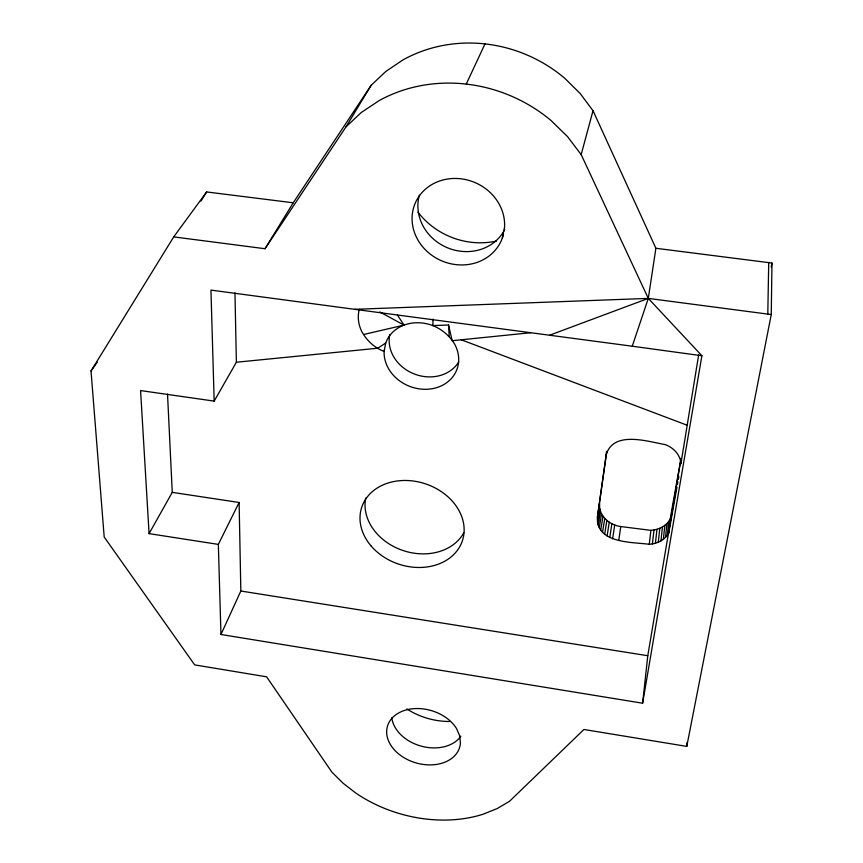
<?xml version="1.0" encoding="UTF-8"?>
<svg xmlns="http://www.w3.org/2000/svg" width="863" height="863" viewBox="0 0 863 863"><rect width="100%" height="100%" fill="white"/><g stroke="black" fill="none" stroke-linecap="round" stroke-linejoin="round"><path stroke-width="1.29" d="M771.252 314.553L771.975 263.042L655.891 248.274L593.01 110.723L580.195 93.538L564.726 78.263A138.058 127.573 24.1 0 0 402.697 60.076L385.772 71.489L371.176 85.275L293.226 202.794L265.027 248.727L173.722 236.894L91.025 370.961L104.196 537.023L194.682 664.888L266.613 676.819L331.899 772.148L343.032 783.194L355.88 793.108A117.368 85.167 16.1 0 0 483.118 814.208L497.066 808.631L509.483 801.328L583.938 729.483L686.775 746.398L771.252 314.553L648.296 298.393L354.704 309.321L210.95 290.097L214.175 401.112L140.583 390.572L149.083 533.636L218.339 544.391L239.116 502.482L172.266 492.363L149.083 533.636M767.8 313.884L768.717 262.417M433.086 319.083L432.827 325.588C441.996 329.278 449.709 335.836 454.747 344.315A37.972 32.514 21.2 0 1 429.31 389.105A37.972 32.514 21.2 0 1 384.111 351.37C374.553 347.972 366.829 340.54 361.867 331.748A38.414 33.139 23.6 0 1 359.288 309.364M686.775 746.398L687.067 742.439M218.339 544.391L220.96 634.488L642.622 703.216L647.779 655.718L681.123 458.329M681.08 463.528L681.317 461.09M606.581 451.457L597.401 517.304C596.063 543.766 632.676 541.953 649.256 544.294C656.117 543.841 663.064 540.939 667.293 535.362L668.728 521.446L670.141 519.181L680.627 460.443M667.293 535.362L668.728 533.086L670.141 519.181M665.492 537.444L666.948 523.517L668.728 521.446M663.367 539.299L664.844 525.362L666.948 523.517M660.95 540.896L662.46 526.959L664.844 525.362M658.286 542.212L659.817 528.275L662.46 526.959M655.416 543.226L656.98 529.289L659.817 528.275M652.385 543.927L653.992 529.99L656.98 529.289M649.256 544.294L650.896 530.357L653.992 529.99M597.401 517.304L606.851 451.349M618.76 540.4L620.767 526.549C609.656 525.146 598.232 515.75 599.677 503.647M612.622 538.803L614.715 524.974M354.704 309.321L632.255 346.214L648.296 298.393L655.891 248.274M609.763 537.541L611.878 523.733M607.099 535.999L609.256 522.201M604.683 534.197L606.862 520.421M602.547 532.169L604.758 518.404M600.745 529.947L602.978 516.203M599.289 527.573L601.543 513.841M680.896 463.83L698.674 354.844M598.21 525.071L600.475 511.36M597.52 522.503L599.807 508.814M642.622 703.216L701.899 355.75L648.296 298.393L581.177 154.606L567.487 136.559L551.015 120.496A146.311 132.6 23.4 0 0 466.247 84.089A146.279 132.578 23.4 0 0 379.181 100.583L361.37 112.427L346.063 126.764L265.027 248.727M668.728 533.086L676.959 487.099M677.433 484.467L677.897 481.834M678.372 479.213L678.836 476.581M771.209 267.001L771.975 263.042M384.111 351.37L385.718 343.01A37.972 32.514 21.2 0 1 432.827 325.588L448.555 324.995L452.18 340.712L530.583 332.74M502.309 238.091L504.553 227.152A46.936 42.535 23.3 0 0 441.122 180.507A46.936 42.535 23.3 0 0 426.689 251.057A46.936 42.535 23.3 0 0 502.309 238.091L503.517 234.52M581.177 154.606L593.01 110.723M605.686 456.764C611.64 429.461 647.984 441.673 665.351 444.628C672.87 447.444 679.505 453.819 680.767 461.996M220.96 634.488L240.842 591.015L239.116 502.482M466.247 84.089L484.995 43.905M214.175 401.112L236.376 362.233L234.963 292.859M346.063 126.764L371.176 85.275M200.982 201.068L206.635 191.942L293.226 202.794M91.025 370.961L97.271 362.244M173.722 236.894L206.635 191.942M385.718 343.01L377.767 348.231L236.376 362.233M549.72 335.178L648.296 298.393M363.711 334.488L404.035 325.114L397.476 315.114M620.767 526.549L650.896 530.357M632.255 346.214L701.899 355.75M240.842 591.015L647.779 655.718M461.198 339.752L686.808 425.103M379.796 311.942L404.035 325.114M448.555 324.995L449.213 336.581M167.519 394.078L172.266 492.363M504.79 229.45A46.203 42.093 23.5 0 1 448.026 248.005A46.203 42.093 23.5 0 1 419.375 195.211M460.831 736.279A37.131 27.141 16 0 1 421.478 746.204A37.131 27.141 16 0 1 391.802 717.757M496.473 241.047A73.873 68.285 24.3 0 1 417.972 212.19M450.011 721.479A59.838 44.725 15.9 0 1 406.905 708.965M458.749 361.91A37.487 32.276 21.2 0 1 414.003 373.873A37.487 32.276 21.2 0 1 389.796 334.531M463.776 532.805A52.406 42.082 18.4 0 1 401.985 550.163A52.406 42.082 18.4 0 1 365.729 498.016M459.752 735.966L456.592 728.642A37.605 27.249 16.1 0 0 396.786 714.1A37.605 27.249 16.1 0 0 408.803 760.227A37.605 27.249 16.1 0 0 460.411 743.313L459.752 735.966M371.284 546.171A53.042 42.319 18.4 0 0 460.497 545.297A53.042 42.319 18.4 0 0 404.445 480.475A53.042 42.319 18.4 0 0 371.284 546.171"/></g></svg>
